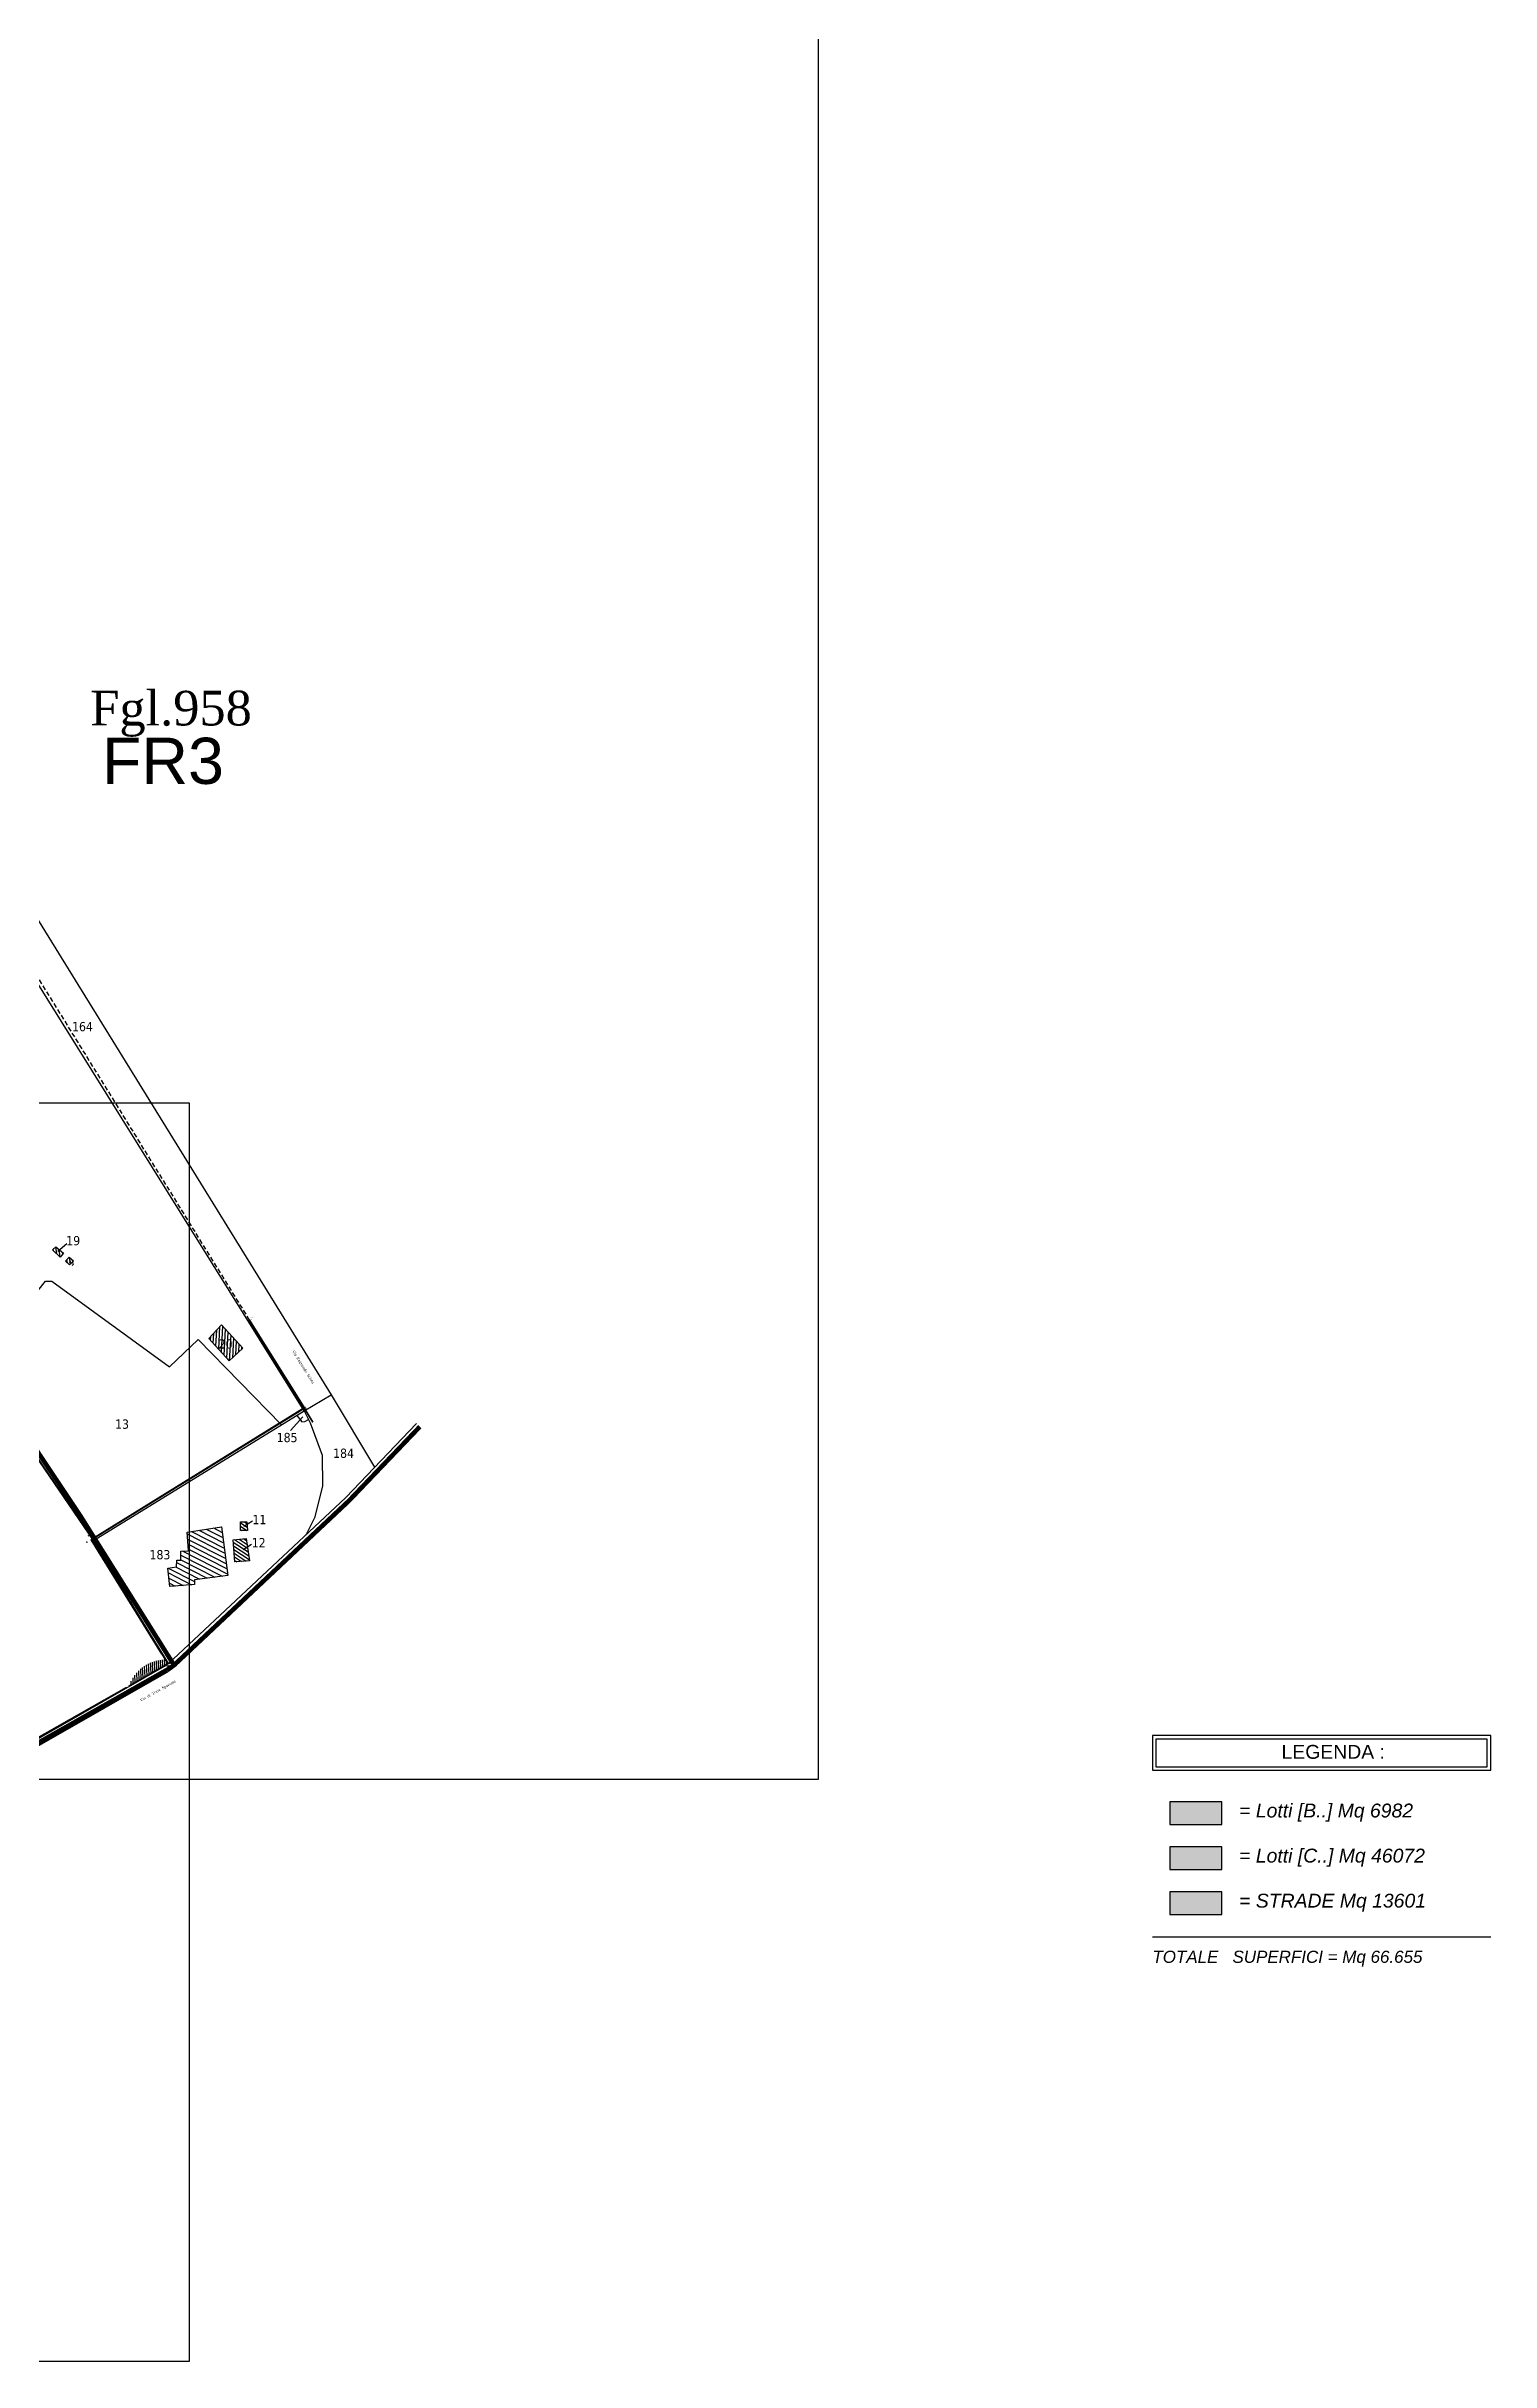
# Model space of a CAD drawing. Extents: x 9555 to 11275, y -8412 to -6382.
# Drawn here: x 10650 to 11275, y -8399 to -7397 of the extents above; entities that cross this region are included whole.
import ezdxf
from ezdxf.enums import TextEntityAlignment as Align

# ---------------------------------------------------------------- set-up
doc = ezdxf.new("R2010")
doc.units = 0
doc.header["$MEASUREMENT"] = 0
doc.header["$XCLIPFRAME"] = 2
doc.header["$PDMODE"] = 33
doc.header["$PDSIZE"] = 0.12
doc.linetypes.add('DASHEDX2', pattern=[1.5, 1, -0.5])
doc.linetypes.add('PHANTOM2', pattern=[1.25, 0.625, -0.125, 0.125, -0.125, 0.125, -0.125])
doc.layers.get('0').update_dxf_attribs({"color": 53, "lineweight": 50})
for name, color, linetype in [('01_PROG', 7, 'Continuous'), ('02_CAT', 7, 'Continuous'), ('Conf Lotti-Retino', 253, 'Continuous'), ('Conf Lotti-Txt', 7, 'Continuous'), ('Conf Lotti_xLIMITE Comparto', 30, 'DASHEDX2'), ('Conf-N', 7, 'Continuous'), ('Conf-P', 2, 'Continuous'), ('Fgl-Cat_Txt-DivisioneAllegati', 161, 'DASHEDX2'), ('GEI-Nome_P', 6, 'Continuous'), ('GEI-Punti', 7, 'Continuous'), ('Gei-Punti_3D', 3, 'Continuous'), ('GEI-Quote_P', 3, 'Continuous'), ('GEI-Simboli', 6, 'Continuous'), ('Immagine', 181, 'Continuous'), ('Ril-Fabbr_Retino', 8, 'Continuous'), ('Ril-Muro', 6, 'Continuous'), ('Ril-Strada', 4, 'Continuous'), ('Ril-Strada_Marciapiede', 4, 'Continuous'), ('Tav', 2, 'Continuous')]:
    doc.layers.add(name, color=color, linetype=linetype)
for name, color, linetype, lineweight in [('Conf Lotti', 2, 'PHANTOM2', 30), ('Fgl.957E_Estratto', 5, 'Continuous', 30), ('Fgl.958_Estratto', 190, 'Continuous', 30), ('Ril-Fabbr', 9, 'Continuous', 30)]:
    doc.layers.add(name, color=color, linetype=linetype, lineweight=lineweight)
doc.styles.add('Arial', font='arial.ttf')
doc.styles.add('ArialCorsivo', font='ariali.ttf')
doc.styles.get("Standard").update_dxf_attribs({"font": 'isocp.shx'})
doc.styles.add('Swis721G', font='swissk.ttf')
doc.styles.add('Tahoma', font='tahoma.ttf')
doc.styles.add('TNR', font='times.ttf')
picture_1 = doc.add_image_def('image2.png', size_in_pixel=(4950, 3510))
picture_2 = doc.add_image_def('image3.png', size_in_pixel=(3510, 4950))

# ---------------------------------------------------------------- blocks, each defined once
blk = doc.blocks.new('LOTTO-N')
at = {"layer": 'Conf Lotti-Txt'}
blk.add_lwpolyline([(-1.62, -0.81), (1.62, -0.81), (1.62, 0.81), (-1.62, 0.81)], close=True, dxfattribs=at)
at = {"layer": 'Conf Lotti-Txt', "style": 'ArialCorsivo', "flags": 4}
blk.add_attdef('Num', text='', height=1, dxfattribs=at).set_placement((0, 0), align=Align.MIDDLE)
blk = doc.blocks.new('P-Lotto')
at = {"layer": 'Conf-N'}
blk.add_circle((0, 0), 1.5, dxfattribs=at)
at = {"layer": 'Conf-P'}
blk.add_point((0, 0), dxfattribs=at)
blk = doc.blocks.new('20043-1_Prog-Confini')
at = {"layer": 'Conf Lotti-Retino'}
h = blk.add_hatch(color=256, dxfattribs=at)
h.paths.add_polyline_path([(10440.9, -7860.8), (10481.6, -7897.8), (10444, -7939.2), (10455.1, -7949.3), (10501.5, -7898.3), (10547.2, -7848), (10412, -7725), (10340.6, -7745.2), (10225.5, -7871.8), (10219.6, -7866.4), (10165.5, -7925.8), (10195.7, -7953.2), (10249.9, -8002.5), (10270.6, -8021.3), (10278.9, -8012.2), (10188.6, -7930.1), (10307.7, -7799.2), (10366.9, -7853), (10398, -7881.3), (10388.6, -7891.6), (10401.9, -7903.7)])
h.paths.add_polyline_path([(10406.1, -7872.4), (10375, -7844.1), (10315.8, -7790.3), (10347.1, -7755.8), (10408.8, -7738.4), (10442.9, -7769.4), (10528, -7846.8), (10491.7, -7886.7), (10437.7, -7837.6)], flags=16)
h = blk.add_hatch(color=41, dxfattribs=at)
h.paths.add_polyline_path([(10375, -7844.1), (10442.9, -7769.4), (10408.8, -7738.4), (10347.1, -7755.8), (10315.8, -7790.3)])
h.paths.add_polyline_path([(10420.8, -7790.4), (10376.1, -7749.7), (10373.7, -7750.4), (10338.4, -7789.2), (10384, -7830.8)], flags=16)
for color, points in [(41, [(10420.8, -7790.4), (10376.1, -7749.7), (10373.7, -7750.4), (10338.4, -7789.2), (10384, -7830.8)]), (41, [(10375, -7844.1), (10442.9, -7769.4), (10528, -7846.8), (10491.7, -7886.7), (10437.7, -7837.6), (10406.1, -7872.4)]), (41, [(10278.9, -8012.2), (10188.6, -7930.1), (10307.7, -7799.2), (10366.9, -7853), (10339.3, -7883.3), (10306.2, -7919.8), (10337.2, -7948.1)]), (43, [(10366.9, -7853), (10398, -7881.3), (10370.4, -7911.6), (10339.3, -7883.3)]), (43, [(10440.9, -7860.8), (10401.9, -7903.7), (10442.6, -7940.7), (10481.6, -7897.8)]), (43, [(10370.4, -7911.6), (10339.3, -7883.3), (10306.2, -7919.8), (10337.2, -7948.1)]), (41, [(10455.1, -7949.3), (10542.7, -8029), (10562.9, -8006.8), (10508.9, -7957.7), (10535.1, -7928.9), (10501.5, -7898.3)]), (41, [(10195.7, -7953.2), (10249.9, -8002.5), (10199.4, -8058), (10145.2, -8008.6)]), (41, [(10249.9, -8002.5), (10270.6, -8021.3), (10220.2, -8076.8), (10199.4, -8058)]), (43, [(11158.8, -8156.7), (11136.3, -8156.7), (11136.3, -8166.5), (11158.8, -8166.5)]), (41, [(11158.8, -8176.2), (11136.3, -8176.2), (11136.3, -8186), (11158.8, -8186)]), (256, [(11158.8, -8195.7), (11136.3, -8195.7), (11136.3, -8205.5), (11158.8, -8205.5)])]:
    blk.add_hatch(color=color, dxfattribs=at).paths.add_polyline_path(points)
at = {"layer": 'Conf Lotti'}
for p, q in [((10412, -7725), (10340.6, -7745.2)), ((10547.2, -7848), (10412, -7725)), ((10347.1, -7755.8), (10408.8, -7738.4)), ((10408.8, -7738.4), (10528, -7846.8)), ((10340.6, -7745.2), (10225.5, -7871.8)), ((10315.8, -7790.3), (10347.1, -7755.8)), ((10375, -7844.1), (10442.9, -7769.4)), ((10406.1, -7872.4), (10315.8, -7790.3)), ((10188.6, -7930.1), (10307.7, -7799.2)), ((10307.7, -7799.2), (10398, -7881.3)), ((10437.7, -7837.6), (10406.1, -7872.4)), ((10491.7, -7886.7), (10437.7, -7837.6)), ((10306.2, -7919.8), (10366.9, -7853)), ((10455.1, -7949.3), (10547.2, -7848)), ((10528, -7846.8), (10491.7, -7886.7)), ((10440.9, -7860.8), (10401.9, -7903.7)), ((10481.6, -7897.8), (10440.9, -7860.8)), ((10225.5, -7871.8), (10219.6, -7866.4)), ((10220.2, -8076.8), (10398, -7881.3)), ((10339.3, -7883.3), (10370.4, -7911.6)), ((10388.6, -7891.6), (10442.6, -7940.7)), ((10442.6, -7940.7), (10481.6, -7897.8)), ((10535.1, -7928.9), (10501.5, -7898.3)), ((10337.2, -7948.1), (10306.2, -7919.8)), ((10165.5, -7925.8), (10270.6, -8021.3)), ((10188.6, -7930.1), (10278.9, -8012.2)), ((10508.9, -7957.7), (10535.1, -7928.9)), ((10444, -7939.2), (10542.7, -8029)), ((10562.9, -8006.8), (10508.9, -7957.7)), ((10249.9, -8002.5), (10199.4, -8058)), ((10145.2, -8008.6), (10220.2, -8076.8)), ((10542.7, -8029), (10562.9, -8006.8))]:
    blk.add_line(p, q, dxfattribs=at)
blk.add_lwpolyline([(10420.8, -7790.4), (10376.1, -7749.7), (10373.7, -7750.4), (10338.4, -7789.2), (10384, -7830.8)], close=True, dxfattribs=at)
blk.add_lwpolyline([(10420.8, -7790.4), (10376.1, -7749.7), (10373.7, -7750.4), (10338.4, -7789.2), (10384, -7830.8)], close=True, dxfattribs=at)
for points in [[(10165.5, -7925.8), (10219.6, -7866.4)], [(10145.2, -8008.6), (10195.7, -7953.2)]]:
    blk.add_lwpolyline(points, dxfattribs=at)
at = {"layer": 'Conf Lotti-Retino', "color": 2}
blk.add_line((11128.8, -8215.2), (11275.1, -8215.2), dxfattribs=at)
at = {"layer": 'Conf Lotti-Retino', "color": 7, "linetype": 'Continuous'}
for points in [[(11158.8, -8166.5), (11158.8, -8156.7), (11136.3, -8156.7), (11136.3, -8166.5)], [(11158.8, -8186), (11158.8, -8176.2), (11136.3, -8176.2), (11136.3, -8186)], [(11158.8, -8205.5), (11158.8, -8195.7), (11136.3, -8195.7), (11136.3, -8205.5)]]:
    blk.add_lwpolyline(points, close=True, dxfattribs=at)
at = {"layer": 'Conf Lotti_xLIMITE Comparto', "const_width": 1}
blk.add_lwpolyline([(10220.2, -8076.8), (10388.6, -7891.6), (10442.6, -7940.7), (10444, -7939.2), (10542.7, -8029), (10562.9, -8006.8), (10508.9, -7957.7), (10535.1, -7928.9), (10501.5, -7898.3), (10547.2, -7848), (10412, -7725), (10340.6, -7745.2), (10225.5, -7871.8), (10219.6, -7866.4), (10165.5, -7925.8), (10195.7, -7953.2), (10145.2, -8008.6)], close=True, dxfattribs=at)
at = {"layer": 'Conf Lotti_xLIMITE Comparto', "linetype": 'Continuous'}
blk.add_lwpolyline([(10419.2, -7998.3), (10479.2, -7998.3), (10493.3, -7984.1), (10487.5, -7992.2)], dxfattribs=at)
at = {"layer": 'Tav', "color": 4}
blk.add_lwpolyline([(11128.8, -8143.1), (11275.1, -8143.1), (11275.1, -8128.1), (11128.8, -8128.1)], close=True, dxfattribs=at)
at = {"layer": 'Tav', "color": 7}
blk.add_lwpolyline([(11130.3, -8141.6), (11273.6, -8141.6), (11273.6, -8129.6), (11130.3, -8129.6)], close=True, dxfattribs=at)
at = {"layer": 'Conf Lotti-Txt', "color": 6}
ref = blk.add_blockref('LOTTO-N', (10406.4, -7749.6), dxfattribs=dict(at, xscale=5, yscale=5, zscale=5))
ref.add_attrib('Num', 'C4A /1', dxfattribs={"height": 3.33, "style": 'ArialCorsivo'}).set_placement((10406.4, -7749.6), align=Align.MIDDLE)
ref = blk.add_blockref('LOTTO-N', (10377.8, -7789.1), dxfattribs=dict(at, xscale=5, yscale=5, zscale=5))
ref.add_attrib('Num', 'C4A /2', dxfattribs={"height": 3.33, "style": 'ArialCorsivo'}).set_placement((10377.8, -7789.1), align=Align.MIDDLE)
at = {"layer": 'Conf Lotti-Txt'}
ref = blk.add_blockref('LOTTO-N', (10449.8, -7801.6), dxfattribs=dict(at, xscale=5, yscale=5, zscale=5))
ref.add_attrib('Num', 'C4B', dxfattribs={"height": 5, "style": 'ArialCorsivo'}).set_placement((10449.8, -7801.6), align=Align.MIDDLE)
ref = blk.add_blockref('LOTTO-N', (10368.2, -7879.1), dxfattribs=dict(at, xscale=5, yscale=5, zscale=5))
ref.add_attrib('Num', 'B2', dxfattribs={"height": 5, "style": 'ArialCorsivo'}).set_placement((10368.2, -7879.1), align=Align.MIDDLE)
ref = blk.add_blockref('LOTTO-N', (10441.1, -7897.2), dxfattribs=dict(at, xscale=5, yscale=5, zscale=5))
ref.add_attrib('Num', 'B4', dxfattribs={"height": 5, "style": 'ArialCorsivo'}).set_placement((10441.1, -7897.2), align=Align.MIDDLE)
ref = blk.add_blockref('LOTTO-N', (10197.2, -7906.8), dxfattribs=dict(at, xscale=5, yscale=5, zscale=5))
ref.add_attrib('Num', 'STR1', dxfattribs={"color": 7, "height": 4.67, "style": 'ArialCorsivo'}).set_placement((10197.2, -7906.8), align=Align.MIDDLE)
ref = blk.add_blockref('LOTTO-N', (10338.3, -7913.9), dxfattribs=dict(at, xscale=5, yscale=5, zscale=5))
ref.add_attrib('Num', 'B1', dxfattribs={"height": 5, "style": 'ArialCorsivo'}).set_placement((10338.3, -7913.9), align=Align.MIDDLE)
ref = blk.add_blockref('LOTTO-N', (10259, -7935.5), dxfattribs=dict(at, xscale=5, yscale=5, zscale=5))
ref.add_attrib('Num', 'C3C', dxfattribs={"height": 5, "style": 'ArialCorsivo'}).set_placement((10259, -7935.5), align=Align.MIDDLE)
ref = blk.add_blockref('LOTTO-N', (10512.1, -7976.7), dxfattribs=dict(at, xscale=5, yscale=5, zscale=5))
ref.add_attrib('Num', 'C5', dxfattribs={"height": 5, "style": 'ArialCorsivo'}).set_placement((10512.1, -7976.7), align=Align.MIDDLE)
ref = blk.add_blockref('LOTTO-N', (10210.7, -7993.7), dxfattribs=dict(at, xscale=5, yscale=5, zscale=5))
ref.add_attrib('Num', 'C3B', dxfattribs={"height": 5, "style": 'ArialCorsivo'}).set_placement((10210.7, -7993.7), align=Align.MIDDLE)
ref = blk.add_blockref('LOTTO-N', (10237, -8036.4, 0), dxfattribs=dict(at, xscale=5, yscale=5, zscale=5))
ref.add_attrib('Num', 'C3A', dxfattribs={"height": 5, "style": 'ArialCorsivo'}).set_placement((10237, -8036.4, 0), align=Align.MIDDLE)
at = {"layer": 'Conf-P'}
for p in [(10412, -7725), (10340.6, -7745.2), (10408.8, -7738.4), (10373.7, -7750.4), (10376.1, -7749.7), (10347.1, -7755.8), (10442.9, -7769.4), (10315.8, -7790.3), (10338.4, -7789.2), (10420.8, -7790.4), (10307.7, -7799.2), (10384, -7830.8), (10375, -7844.1), (10437.7, -7837.6), (10366.9, -7853), (10528, -7846.8), (10547.2, -7848), (10440.9, -7860.8), (10219.6, -7866.4), (10225.5, -7871.8), (10406.1, -7872.4), (10339.3, -7883.3), (10398, -7881.3), (10388.6, -7891.6), (10491.7, -7886.7), (10401.9, -7903.7), (10481.6, -7897.8), (10501.5, -7898.3), (10370.4, -7911.6), (10165.5, -7925.8), (10306.2, -7919.8), (10188.6, -7930.1), (10535.1, -7928.9), (10442.6, -7940.7), (10444, -7939.2), (10195.7, -7953.2), (10337.2, -7948.1), (10455.1, -7949.3), (10508.9, -7957.7), (10249.9, -8002.5), (10145.2, -8008.6), (10278.9, -8012.2), (10562.9, -8006.8), (10270.6, -8021.3), (10542.7, -8029), (10199.4, -8058), (10220.2, -8076.8)]:
    blk.add_blockref('P-Lotto', p, dxfattribs=at)
at = {"layer": 'Conf Lotti-Retino', "color": 2, "style": 'ArialCorsivo'}
blk.add_text('TOTALE   SUPERFICI = Mq 66.655', height=5.25, dxfattribs=at).set_placement((11128.8, -8226.4))
at = {"layer": 'Conf Lotti-Retino', "color": 7, "char_height": 6, "attachment_point": 1, "style": 'ArialCorsivo'}
for s, insert, width in [('= Lotti [B..] Mq 6982  ', (11166.3, -8157.5), 83.925), ('= Lotti [C..] Mq 46072', (11166.3, -8177), 95.382), ('= STRADE Mq 13601', (11166.3, -8196.5), 111.773)]:
    blk.add_mtext(s, dxfattribs=dict(at, insert=insert, width=width))
at = {"layer": 'Conf Lotti_xLIMITE Comparto', "linetype": 'Continuous', "insert": (10414.8, -7990.6), "char_height": 6, "width": 65.635, "attachment_point": 1, "style": 'TNR'}
blk.add_mtext('\\pxqc;Contorno Lotti  mq 66655', dxfattribs=at)
at = {"layer": 'Conf-N', "style": 'Tahoma'}
for s, p in [('5C', (10410.3, -7721.9)), ('36C', (10407.8, -7736.1)), ('4C', (10335.4, -7743.3)), ('35C', (10343.6, -7753.3)), ('41C', (10364.4, -7754.2)), ('42C', (10378.7, -7751.5)), ('37C', (10444.4, -7767.9)), ('21C', (10301.7, -7796.9)), ('34C', (10306.7, -7789.9)), ('40C', (10340.9, -7790.9)), ('43C', (10410.9, -7790.9)), ('39C', (10380.3, -7826.3)), ('46C', (10433.5, -7834.8)), ('38C', (10365.8, -7846.9)), ('6C', (10548.7, -7846.5)), ('20C', (10369.2, -7854.4)), ('44C', (10530.5, -7847.9)), ('2C', (10220.7, -7864.4)), ('16C', (10437.4, -7857.9)), ('3C', (10227.7, -7873.8)), ('47C', (10407.5, -7876)), ('32C', (10341.9, -7884.6)), ('19C', (10398.5, -7886)), ('45C', (10487.9, -7892.2)), ('18C', (10385.1, -7898.6)), ('15C', (10483.3, -7899.5)), ('7C', (10504.3, -7899.5)), ('33C', (10372.3, -7914.9)), ('17C', (10393, -7908.7)), ('1C', (10167.9, -7927)), ('31C', (10308.9, -7921.1)), ('22C', (10179.3, -7931.9)), ('8C', (10537.2, -7930.2)), ('13C', (10434.1, -7945.3)), ('14C', (10445.8, -7940.3)), ('26C', (10194.2, -7950.5)), ('30C', (10339.1, -7951.4)), ('12C', (10448.5, -7954.4)), ('9C', (10511.6, -7958.7)), ('25C', (10251.4, -8001)), ('27C', (10135.5, -8011.1)), ('23C', (10280.2, -8016.8)), ('10C', (10564.2, -8011.1)), ('24C', (10271.9, -8025.9)), ('11C', (10544.1, -8033.3)), ('28C', (10190.1, -8062.6)), ('29C', (10217.1, -8082.8))]:
    blk.add_text(s, height=3, dxfattribs=at).set_placement(p)
at = {"layer": 'Tav', "style": 'Arial'}
blk.add_text('LEGENDA :', height=6, dxfattribs=at).set_placement((11207, -8138.1), align=Align.CENTER)
blk = doc.blocks.new('-Fgl. 957E Estratto Foglio Intero_PostFR2')
at = {"layer": 'Immagine'}
image = blk.add_image(picture_1, insert=(9917.3, -8422.5), size_in_units=(838.2, 594.3), rotation=0.0011, dxfattribs=at)
image.set_boundary_path([(308.8, 193.6), (4680.2, 3410.5)])
image.dxf.flags = 15
blk = doc.blocks.new('-Fgl. 958 Estratto Foglio Intero_PostFR3')
at = {"layer": 'Immagine'}
image = blk.add_image(picture_2, insert=(9716.8, -8308.2), size_in_units=(1485.8, 2095.4), rotation=-0.001, dxfattribs=at)
image.set_boundary_path([(487, 415.04), (2987.9, 4584.84)])
image.dxf.flags = 15
blk = doc.blocks.new('- Fogli_Unione (Estratti_20043_SpostatoComeAll.957E_SuRIL_PostFR1-FR2-FR3 (2021-02-08)')
for name in ['-Fgl. 958 Estratto Foglio Intero_PostFR3', '-Fgl. 957E Estratto Foglio Intero_PostFR2']:
    blk.add_blockref(name, (0, 0))
blk = doc.blocks.new('2493-1_PostFRAZ')
at = {"layer": 'Fgl.958_Estratto', "lineweight": -3}
h = blk.add_hatch(dxfattribs=at)
h.set_pattern_fill('ANSI31', color=174, scale=10, angle=233.9667, style=0)
h.set_pattern_definition([(278.966659, (10665.0521, 5145.5243), (1.234724, 0.19482461), [])])
h.paths.add_polyline_path([(10657.9, -7919.3), (10656.5, -7921), (10653.2, -7917.9), (10654.6, -7916.6)])
h = blk.add_hatch(dxfattribs=at)
h.set_pattern_fill('ANSI31', color=174, scale=10, angle=233.9667, style=0)
h.set_pattern_definition([(278.966659, (10664.7835, 5140.0296), (1.234724, 0.19482461), [])])
h.paths.add_polyline_path([(10662.2, -7922.7), (10660.5, -7924.4), (10658.7, -7922.8), (10660.3, -7921.1)])
h = blk.add_hatch(dxfattribs=at)
h.set_pattern_fill('ANSI31', color=174, scale=10, angle=221.7357, style=0)
h.set_pattern_definition([(266.735717, (13510.2462, 4806.1829), (1.24797188, -0.07117708), [])])
h.paths.add_polyline_path([(10735.5, -7960.5), (10729.6, -7965.9), (10720.8, -7956.2), (10726.2, -7950.3)])
h = blk.add_hatch(dxfattribs=at)
h.set_pattern_fill('ANSI31', color=174, scale=15, angle=287.89826, style=0)
h.paths.add_polyline_path([(10726.2, -8037.7), (10729, -8058.8), (10714.5, -8060.7), (10714.6, -8062.7), (10703.9, -8063.6), (10703, -8055.6), (10706.7, -8055), (10706.9, -8052.1), (10708.6, -8052.1), (10708.7, -8048.3), (10712, -8048.2), (10711.3, -8040)])
h = blk.add_hatch(dxfattribs=at)
h.set_pattern_fill('ANSI31', color=174, scale=10, angle=281.8416, style=0)
h.set_pattern_definition([(326.841577, (1052.5769, 720.4192), (0.68369485, 1.04645179), [])])
h.paths.add_polyline_path([(10736.9, -8042.8), (10738.3, -8052.5), (10732, -8052.9), (10731.2, -8043.3)])
h = blk.add_hatch(dxfattribs=at)
h.set_pattern_fill('ANSI31', color=174, scale=10, angle=281.8416, style=0)
h.set_pattern_definition([(326.841577, (1053.0141, 733.5866), (0.68369485, 1.04645179), [])])
h.paths.add_polyline_path([(10737.2, -8035.6), (10737.4, -8039.3), (10734.4, -8039.4), (10734.4, -8035.6)])
at = {"layer": 'Fgl-Cat_Txt-DivisioneAllegati', "const_width": 2}
for points in [[(10702.7, -8099.8), (10705.7, -8097.6), (10665, -8032.7), (10624.3, -7971.6), (10623.5, -7972.5), (10605.1, -7944.3), (10562.2, -7879.9), (10525.2, -7921.1), (10505.7, -7903.8), (10497.2, -7913.1), (10472.3, -7892.9), (10440.5, -7863.6), (10396.2, -7912), (10395.2, -7911.1), (10388.2, -7918.5), (10387.6, -7917.8), (10340, -7969.7), (10333.6, -7976.5), (10323.1, -7967.2), (10242.7, -7892.8), (10231.6, -7862)], [(10705.7, -8097.6), (10781.4, -8026.4), (10812, -7994.4)], [(9987.5, -8150.7), (10201.9, -8347.7), (10255.3, -8396.3), (10408.6, -8288.6), (10406.9, -8286.2), (10412.8, -8282.1), (10414.5, -8284.4), (10494.3, -8229.7), (10492.5, -8227.1), (10499.3, -8222.6), (10501.1, -8224.8), (10580.4, -8169.8), (10702.7, -8099.8)]]:
    blk.add_lwpolyline(points, dxfattribs=at)
at = {"layer": 'Fgl.957E_Estratto'}
for points in [[(10701.6, -8098.1), (10703.2, -8096.9), (10670.8, -8043.6), (10624, -7975.2), (10619.4, -7968.8), (10603.6, -7945.3), (10562.2, -7883), (10525.7, -7923.4), (10506.1, -7905.5), (10497.2, -7915.3), (10476.4, -7899.4), (10440.3, -7866.1), (10406.3, -7903.4), (10396.9, -7914.3), (10395.9, -7913.3), (10388.3, -7921.6), (10387.5, -7920.8), (10341.6, -7971.1), (10333.6, -7979.5), (10321.7, -7968.8), (10263.1, -7914.5), (10247, -7899.4)], [(10195.7, -7953.2), (10136, -8006.4), (10055.5, -8077.7), (9990.4, -8150.5), (10203.3, -8346.3), (10255.5, -8393.8), (10405.8, -8288), (10404.2, -8285.6), (10413.3, -8279.3), (10415, -8281.7), (10491.5, -8229.1), (10489.7, -8226.5), (10499.6, -8220), (10501.4, -8222.1), (10579.3, -8168.1), (10701.6, -8098.1)]]:
    blk.add_lwpolyline(points, dxfattribs=at)
at = {"layer": 'Fgl.958_Estratto'}
for p, q in [((10655.5, -7918.4), (10659.3, -7915.1)), ((10761.9, -7987.6), (10773.6, -7980.6)), ((10761.4, -7990.2), (10756.1, -7996.1)), ((10735.9, -8037.5), (10739.6, -8035.2)), ((10735.6, -8047.5), (10739.2, -8045.3))]:
    blk.add_line(p, q, dxfattribs=at)
for points in [[(10572.6, -7655), (10558.9, -7661.7), (10493, -7695.4), (10465.4, -7710.8), (10460.6, -7714.5), (10455.4, -7719.7), (10451.9, -7724.5), (10447.5, -7731.9), (10440, -7747.6), (10436.9, -7755.1), (10493, -7844), (10523.9, -7825.1), (10562.2, -7883), (10603.6, -7945.3), (10619.4, -7968.8), (10624, -7975.2), (10645.7, -8006.5), (10670.8, -8043.6), (10703, -8097.1)], [(10670.8, -8043.6), (10761.9, -7987.6), (10558.9, -7661.7)], [(10572.6, -7655), (10773.6, -7980.6), (10792.4, -8011.9)], [(10619.4, -7968.8), (10622.7, -7964), (10623.4, -7964.1), (10625.2, -7962.7), (10650.1, -7931.5), (10652.9, -7931.5), (10703.8, -7968.5), (10716.1, -7956.7), (10752.2, -7993.6)], [(10703, -8097.1), (10780, -8025), (10810.6, -7993)], [(10758.8, -7989.5), (10761, -7992.3), (10762.3, -7992.2), (10763.9, -7991.3)], [(10761.9, -7987.6), (10764.6, -7992.7), (10769.8, -8006.7), (10769.9, -8020.2), (10766.4, -8033.8), (10762.7, -8041.3)]]:
    blk.add_lwpolyline(points, dxfattribs=at)
for points in [[(10654.6, -7916.6), (10657.9, -7919.3), (10656.5, -7921), (10653.2, -7917.9)], [(10660.3, -7921.1), (10662.2, -7922.7), (10660.5, -7924.4), (10658.7, -7922.8)], [(10720.8, -7956.2), (10726.2, -7950.3), (10735.5, -7960.5), (10729.6, -7965.9)], [(10711.3, -8040), (10726.2, -8037.7), (10729, -8058.8), (10714.5, -8060.7), (10714.6, -8062.7), (10703.9, -8063.6), (10703, -8055.6), (10706.7, -8055), (10706.9, -8052.1), (10708.6, -8052.1), (10708.7, -8048.3), (10712, -8048.2)], [(10731.2, -8043.3), (10736.9, -8042.8), (10738.3, -8052.5), (10732, -8052.9)], [(10734.4, -8035.6), (10737.2, -8035.6), (10737.4, -8039.3), (10734.4, -8039.4)]]:
    blk.add_lwpolyline(points, close=True, dxfattribs=at)
blk.add_lwpolyline([(10661.6, -7924.5, 1.496606), (10661.4, -7923.6, -1.496606), (10661.1, -7922.7)], format="xyb", dxfattribs=at)
at = {"layer": '02_CAT'}
blk.add_blockref('- Fogli_Unione (Estratti_20043_SpostatoComeAll.957E_SuRIL_PostFR1-FR2-FR3 (2021-02-08)', (2.4, 6.8), dxfattribs=at)
at = {"layer": 'Fgl-Cat_Txt-DivisioneAllegati', "style": 'TNR'}
blk.add_text('Fgl.958', height=15, dxfattribs=at).set_placement((10704.4, -7691), align=Align.CENTER)
at = {"layer": 'Fgl.958_Estratto', "style": 'Tahoma'}
for s, p in [('164', (10661.6, -7823.3)), ('19', (10659.1, -7915.9)), ('20', (10725, -7960.6)), ('13', (10680.2, -7995.3)), ('185', (10750.1, -8001.1)), ('184', (10774.5, -8007.9)), ('11', (10739.6, -8036.6)), ('12', (10739.3, -8046.6)), ('183', (10695.1, -8051.8))]:
    blk.add_text(s, height=4, dxfattribs=at).set_placement(p)
at = {"layer": 'Tav', "color": 251, "style": 'Swis721G'}
blk.add_text('FR3', height=20, dxfattribs=at).set_placement((10700.9, -7716.3), align=Align.CENTER)

msp = doc.modelspace()

# ---------------------------------------------------------------- hatches: boundary and pattern name
at = {"layer": 'Ril-Fabbr_Retino'}
h = msp.add_hatch(dxfattribs=at)
h.set_pattern_fill('ANSI31', color=256, scale=7, angle=47.7, style=2)
edge = h.paths.add_edge_path()
edge.add_arc((10702.2, -8112), 16.8, 89.9308, 160.7338)
edge.add_line((10686.3, -8106.5), (10703.2, -8096.9))
edge.add_line((10703.2, -8096.9), (10702.2, -8095.2))

# ---------------------------------------------------------------- linework, layer by layer
at = {"layer": 'GEI-Punti'}
for p in [(10738.4, -7948.3), (10762.2, -7986.5), (10668, -8044.3), (10668.8, -8041.6), (10703.2, -8096.8), (10703.5, -8096.8)]:
    msp.add_point(p, dxfattribs=at)
at = {"layer": 'Gei-Punti_3D'}
for p in [(10738.4, -7948.3, 102.2), (10762.1, -7986.6, 102.7), (10668, -8044.3, 106.7), (10668.8, -8041.6, 106.6), (10703.5, -8096.8, 105.7)]:
    msp.add_point(p, dxfattribs=at)
at = {"layer": 'GEI-Simboli'}
for p, q in [((10738.2, -7948.3), (10738.6, -7948.3)), ((10738.4, -7948.5), (10738.4, -7948.1)), ((10761.9, -7986.6), (10762.3, -7986.6)), ((10762.1, -7986.8), (10762.1, -7986.4)), ((10667.9, -8044.3), (10668.1, -8044.3)), ((10668, -8044.4), (10668, -8044.2)), ((10668.7, -8041.6), (10668.9, -8041.6)), ((10668.8, -8041.7), (10668.8, -8041.5)), ((10703, -8096.8), (10703.4, -8096.8)), ((10703.2, -8097), (10703.2, -8096.6)), ((10703.3, -8096.8), (10703.7, -8096.8)), ((10703.5, -8097), (10703.5, -8096.6))]:
    msp.add_line(p, q, dxfattribs=at)
at = {"layer": 'Ril-Fabbr'}
msp.add_lwpolyline([(10702.2, -8095.2), (10703.2, -8096.9), (10686.3, -8106.5)], dxfattribs=at)
at = {"layer": 'Ril-Muro', "linetype": 'DASHEDX2', "ltscale": 2}
msp.add_lwpolyline([(10738.4, -7948.3), (10495.7, -7555.2, 0.271255), (10429.3, -7525), (10356, -7545), (10304.9, -7560.4)], format="xyb", dxfattribs=at)
at = {"layer": 'Ril-Muro', "color": 4}
for points in [[(10738.1, -7948.5), (10761.7, -7986.4)], [(10738.4, -7948.3), (10762.2, -7986.5)]]:
    msp.add_lwpolyline(points, dxfattribs=at)
at = {"layer": 'Ril-Muro'}
for points in [[(10738.1, -7948.5), (10761.7, -7986.4)], [(10738.4, -7948.3), (10762.2, -7986.5)], [(10762.2, -7986.5), (10762.1, -7986.6)]]:
    msp.add_lwpolyline(points, dxfattribs=at)
at = {"layer": 'Ril-Muro', "color": 7}
for points in [[(10738.2, -7948.4), (10761.8, -7986.4)], [(10738.3, -7948.4), (10761.9, -7986.3)], [(10703.1, -8096.6), (10703.3, -8096.5), (10703.5, -8096.8), (10703.2, -8096.9)], [(10501.7, -8221.4), (10580, -8166.7), (10685.2, -8107.1)]]:
    msp.add_lwpolyline(points, dxfattribs=at)
at = {"layer": 'Ril-Muro', "color": 7, "ltscale": 2}
for points in [[(10761.9, -7986.3), (10669.7, -8043.3), (10700.3, -8092.8)], [(10762.1, -7986.6), (10670.1, -8043.4), (10702.2, -8095.2)], [(10761.9, -7986.3), (10762.1, -7986.6)]]:
    msp.add_lwpolyline(points, dxfattribs=at)
at = {"layer": 'Ril-Strada'}
for p, q in [((10703.4, -8096.7), (10705, -8095.8)), ((10703.5, -8096.8), (10705, -8095.9))]:
    msp.add_line(p, q, dxfattribs=at)
msp.add_lwpolyline([(10420.9, -8279.5), (10580.6, -8167.8), (10705.2, -8097.3)], dxfattribs=at)
at = {"layer": 'Ril-Strada_Marciapiede'}
for p, q in [((10765.7, -7992.4), (10762.1, -7986.6)), ((10765.8, -7992.4), (10762.2, -7986.5))]:
    msp.add_line(p, q, dxfattribs=at)

# ---------------------------------------------------------------- block references
at = {"layer": '01_PROG'}
msp.add_blockref('20043-1_Prog-Confini', (0, 0), dxfattribs=at)
at = {"layer": '02_CAT'}
msp.add_blockref('2493-1_PostFRAZ', (0, 0), dxfattribs=at)

# ---------------------------------------------------------------- texts
at = {"layer": 'GEI-Nome_P'}
for s, height, p in [('727', 0.4, (10738.5, -7948.2)), ('726', 0.4, (10762.3, -7986.6)), ('2897', 0.2, (10667.8, -8044.2)), ('2896', 0.2, (10668.6, -8041.5)), ('732', 0.4, (10702, -8097)), ('731', 0.4, (10703.8, -8097.3))]:
    msp.add_text(s, height=height, dxfattribs=at).set_placement(p)
at = {"layer": 'GEI-Quote_P'}
for s, height, p in [('(102.20)', 0.4, (10738.2, -7947.7)), ('(102.67)', 0.4, (10762.1, -7986.1)), ('(106.68)', 0.2, (10667.8, -8044.7)), ('(106.63)', 0.2, (10668.6, -8042)), ('%%U(105.65)', 0.4, (10702.6, -8097.8))]:
    msp.add_text(s, height=height, dxfattribs=at).set_placement(p)
at = {"layer": 'Ril-Strada', "color": 7, "style": 'TNR'}
for s, rotation, p in [('Via  Raimondo  Scintu', 301.7444, (10761.6, -7968.5)), ('Via  di  Torre  Spaccata', 29.51, (10698.7, -8108.8))]:
    msp.add_text(s, height=1.2, rotation=rotation, dxfattribs=at).set_placement(p, align=Align.MIDDLE)

doc.saveas('drawing.dxf')
